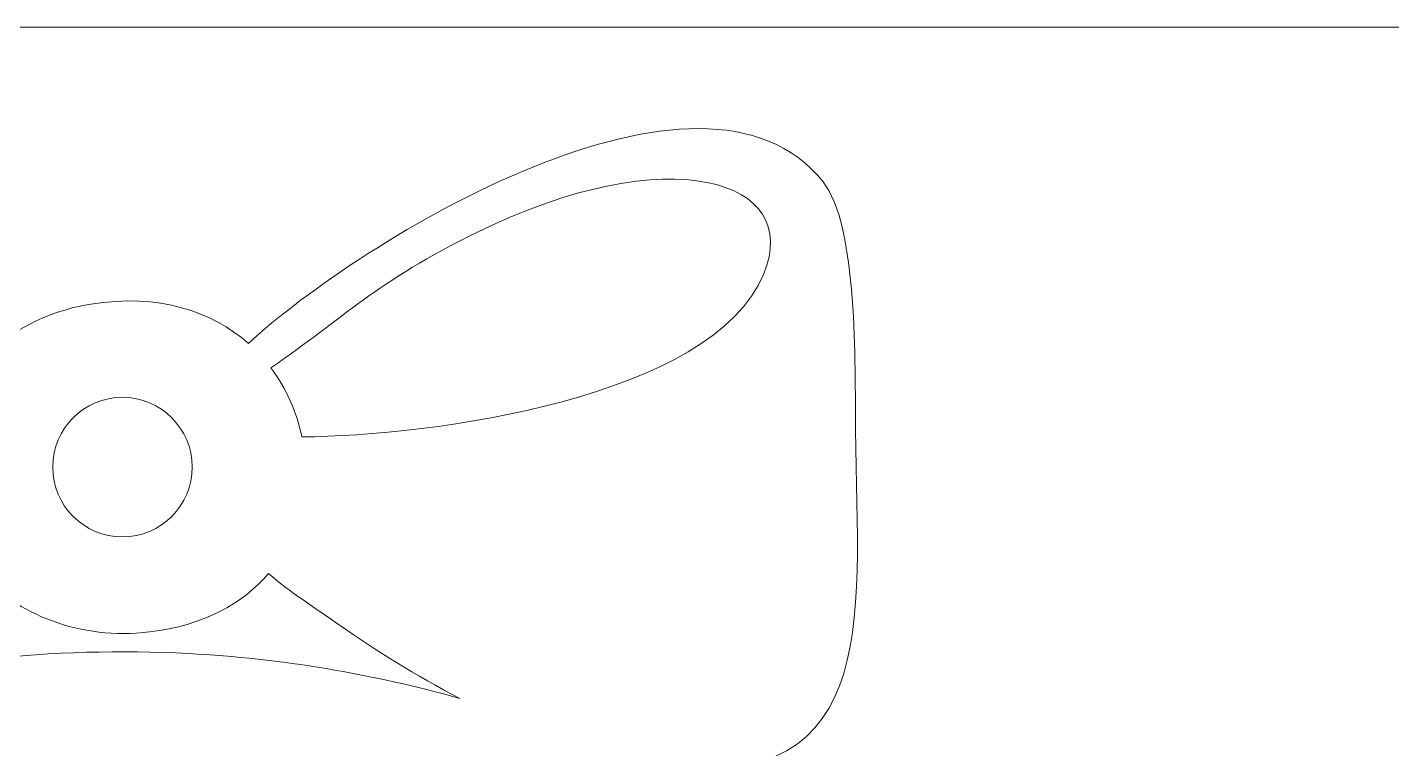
# Model space of a CAD drawing. Header units: centimetres. Extents: x -65.7 to 25, y -15 to 22.6.
# Drawn here: x 2.37 to 8.29, y 11.87 to 15 of the extents above; entities that cross this region are included whole.
import ezdxf

# ---------------------------------------------------------------- set-up
doc = ezdxf.new("R2010")
doc.units = ezdxf.units.CM
doc.header["$MEASUREMENT"] = 0
doc.layers.add('Capa 1', color=7, linetype='Continuous')

msp = doc.modelspace()

# ---------------------------------------------------------------- linework, layer by layer
at = {"layer": 'Capa 1', "color": 250, "lineweight": 20}
msp.add_lwpolyline([(-25, -15), (25, -15), (25, 15), (-25, 15), (-25, -15)], close=True, dxfattribs=at)
at = {"layer": 'Capa 1', "lineweight": 9}
for points, knots in [([(2.4995, 1.56856), (1.07354, 1.64483), (-0.25136, 2.27863), (-1.20555, 3.34071), (-1.20555, 3.34071), (-1.66767, 3.85509), (-2.02771, 4.45486), (-2.26268, 5.10527), (-2.26268, 5.10527), (-2.50626, 5.77943), (-2.61049, 6.49778), (-2.57222, 7.21343), (-2.57222, 7.21343), (-2.49594, 8.6394), (-1.86213, 9.96432), (-0.80001, 10.91851), (-0.80001, 10.91851), (-0.39507, 11.28231), (0.06281, 11.58283), (0.55665, 11.80888), (0.55665, 11.80888), (0.18731, 11.74027), (-0.17669, 11.81646), (-0.30883, 12.08672), (-0.30883, 12.08672), (-0.4269, 12.32823), (-0.45566, 14.0573), (-0.24759, 14.33904), (-0.24759, 14.33904), (-0.05713, 14.59698), (0.37221, 14.58954), (0.7132, 14.49718), (0.7132, 14.49718), (1.22243, 14.35923), (1.77863, 14.0012), (2.19156, 13.67654), (2.19156, 13.67654), (2.22058, 13.65375), (2.23585, 13.64038), (2.24791, 13.62619), (2.24791, 13.62619), (2.36281, 13.71707), (2.50445, 13.77699), (2.64977, 13.80009), (2.64977, 13.80009), (2.94382, 13.84682), (3.17439, 13.76901), (3.33232, 13.62935), (3.33232, 13.62935), (3.81774, 14.07726), (5.30534, 14.98761), (5.82437, 14.32975), (5.82437, 14.32975), (5.97588, 14.1377), (5.96168, 13.53826), (5.96507, 13.25388), (5.96507, 13.25388), (5.97513, 12.40953), (6.08651, 11.62451), (5.01244, 11.81049), (5.01244, 11.81049), (5.67669, 11.50776), (6.27809, 11.06911), (6.77776, 10.51292), (6.77776, 10.51292), (7.23986, 9.99856), (7.59988, 9.39879), (7.83486, 8.7484), (7.83486, 8.7484), (8.07842, 8.07424), (8.18265, 7.3559), (8.14438, 6.64027), (8.14438, 6.64027), (8.0681, 5.21431), (7.4343, 3.88941), (6.3722, 2.93522), (6.3722, 2.93522), (5.85784, 2.4731), (5.25805, 2.11306), (4.60766, 1.87809), (4.60766, 1.87809), (3.9335, 1.63451), (3.21515, 1.53028), (2.4995, 1.56856)], [0, 0, 0, 0, 0.0454545, 0.0454545, 0.0454545, 0.0454545, 0.0909091, 0.0909091, 0.0909091, 0.0909091, 0.1363636, 0.1363636, 0.1363636, 0.1363636, 0.1818182, 0.1818182, 0.1818182, 0.1818182, 0.2272727, 0.2272727, 0.2272727, 0.2272727, 0.2727273, 0.2727273, 0.2727273, 0.2727273, 0.3181818, 0.3181818, 0.3181818, 0.3181818, 0.3636364, 0.3636364, 0.3636364, 0.3636364, 0.4090909, 0.4090909, 0.4090909, 0.4090909, 0.4545455, 0.4545455, 0.4545455, 0.4545455, 0.5, 0.5, 0.5, 0.5, 0.5454545, 0.5454545, 0.5454545, 0.5454545, 0.5909091, 0.5909091, 0.5909091, 0.5909091, 0.6363636, 0.6363636, 0.6363636, 0.6363636, 0.6818182, 0.6818182, 0.6818182, 0.6818182, 0.7272727, 0.7272727, 0.7272727, 0.7272727, 0.7727273, 0.7727273, 0.7727273, 0.7727273, 0.8181818, 0.8181818, 0.8181818, 0.8181818, 0.8636364, 0.8636364, 0.8636364, 0.8636364, 0.9090909, 0.9090909, 0.9090909, 0.9090909, 1, 1, 1, 1]), ([(3.56378, 13.22474), (3.54196, 13.33171), (3.49687, 13.4346), (3.42993, 13.52367), (3.42993, 13.52367), (3.74843, 13.74159), (3.88096, 13.8946), (4.32812, 14.11331), (4.32812, 14.11331), (5.1543, 14.51739), (5.7363, 14.34178), (5.56668, 13.9306), (5.56668, 13.9306), (5.34465, 13.39236), (4.12503, 13.22701), (3.56378, 13.22474)], [0, 0, 0, 0, 0.2, 0.2, 0.2, 0.2, 0.4, 0.4, 0.4, 0.4, 0.6, 0.6, 0.6, 0.6, 1, 1, 1, 1]), ([(2.7861, 13.39619), (2.95314, 13.39619), (3.08856, 13.26077), (3.08856, 13.09373), (3.08856, 13.09373), (3.08856, 12.9267), (2.95314, 12.79127), (2.7861, 12.79127), (2.7861, 12.79127), (2.61905, 12.79127), (2.48364, 12.9267), (2.48364, 13.09373), (2.48364, 13.09373), (2.48364, 13.26077), (2.61905, 13.39619), (2.7861, 13.39619)], [0, 0, 0, 0, 0.2, 0.2, 0.2, 0.2, 0.4, 0.4, 0.4, 0.4, 0.6, 0.6, 0.6, 0.6, 1, 1, 1, 1]), ([(1.3211, 12.09032), (1.88921, 12.2512), (2.48184, 12.31674), (3.07266, 12.28514), (3.07266, 12.28514), (3.47483, 12.26362), (3.86896, 12.19775), (4.24902, 12.09045), (4.24902, 12.09045), (4.05891, 12.18994), (3.87986, 12.3022), (3.72955, 12.4073), (3.72955, 12.4073), (3.62918, 12.47751), (3.50768, 12.55646), (3.4193, 12.63171), (3.4193, 12.63171), (3.30837, 12.50214), (3.13814, 12.40649), (2.90321, 12.37873), (2.90321, 12.37873), (2.60135, 12.34305), (2.32959, 12.4547), (2.16227, 12.63911), (2.16227, 12.63911), (2.07922, 12.56236), (1.92474, 12.46323), (1.83769, 12.40452), (1.83769, 12.40452), (1.67543, 12.29514), (1.50261, 12.18612), (1.3211, 12.09032)], [0, 0, 0, 0, 0.1111111, 0.1111111, 0.1111111, 0.1111111, 0.2222222, 0.2222222, 0.2222222, 0.2222222, 0.3333333, 0.3333333, 0.3333333, 0.3333333, 0.4444444, 0.4444444, 0.4444444, 0.4444444, 0.5555556, 0.5555556, 0.5555556, 0.5555556, 0.6666667, 0.6666667, 0.6666667, 0.6666667, 0.7777778, 0.7777778, 0.7777778, 0.7777778, 1, 1, 1, 1])]:
    msp.add_open_spline(points, degree=3, knots=knots, dxfattribs=at)

doc.saveas('drawing.dxf')
